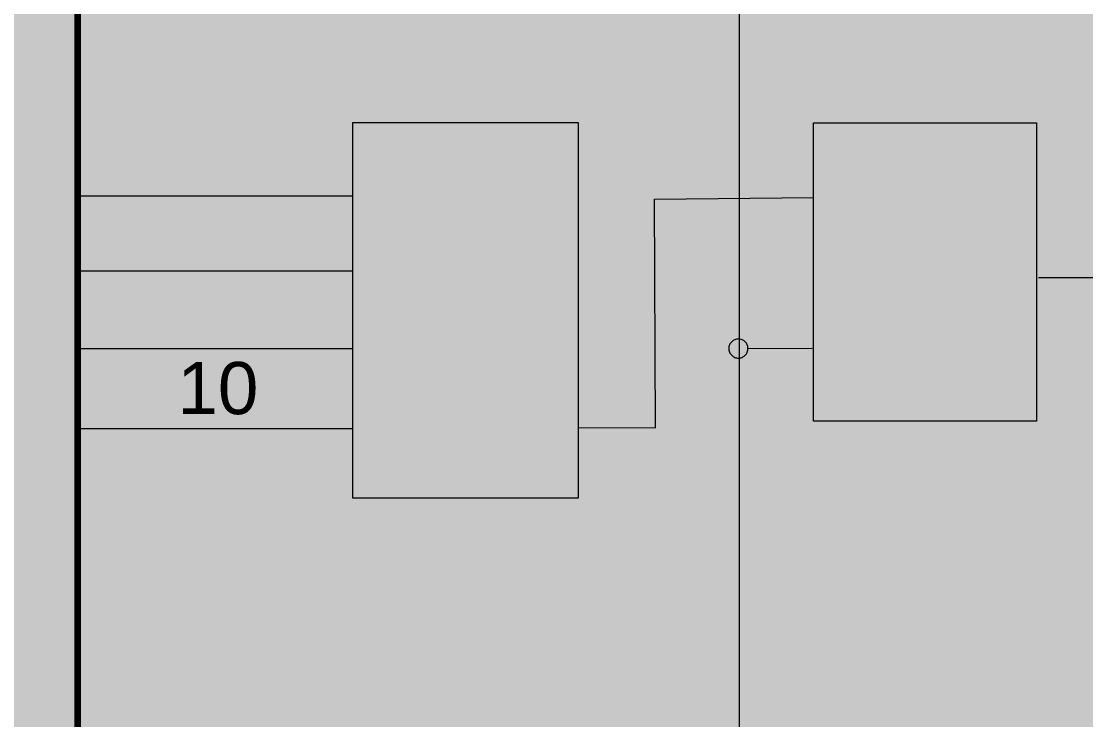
# Model space of a CAD drawing. Header units: millimetres. Extents: x 0 to 590, y 2 to 420.
# Drawn here: x 240.7 to 311.1, y 278.6 to 324.8 of the extents above; entities that cross this region are included whole.
import ezdxf
from ezdxf.xclip import XClip

# ---------------------------------------------------------------- set-up
doc = ezdxf.new("R2010")
doc.units = ezdxf.units.MM
doc.header["$MEASUREMENT"] = 0
doc.layers.get('0').update_dxf_attribs({"linetype": 'CONTINUOUS'})
doc.styles.add('Arial$001', font='arial.ttf', dxfattribs={"height": 3.452631})

# ---------------------------------------------------------------- blocks, each defined once
blk = doc.blocks.new('MF28FC3F0')
at = {"true_color": 0xffffff}
for points in [[(0, 420.2), (0, 2.206), (590.355, 2.206), (590.355, 420.2)], [(0, 420.2), (0, 2.437), (590.355, 2.437), (590.355, 420.2)]]:
    blk.add_hatch(color=0, dxfattribs=at).paths.add_polyline_path(points)

msp = doc.modelspace()

# ---------------------------------------------------------------- hatches: boundary and pattern name
at = {"true_color": 0xffffff}
for points in [[(262.592, 318.081), (262.592, 293.218), (277.51, 293.218), (277.51, 318.081)], [(293.103, 318.064), (293.103, 298.322), (307.856, 298.322), (307.856, 318.064)]]:
    msp.add_hatch(color=0, dxfattribs=at).paths.add_polyline_path(points)
at = {"true_color": 0x000007}
msp.add_hatch(color=0, dxfattribs=at).paths.add_polyline_path([(253.553, 314.244), (253.19, 314.244), (253.19, 316.517), (253.19, 316.517), (253.18, 316.506), (253.169, 316.496), (253.158, 316.486), (253.146, 316.475), (253.135, 316.465), (253.123, 316.455), (253.11, 316.445), (253.098, 316.434), (253.085, 316.424), (253.071, 316.414), (253.058, 316.403), (253.044, 316.393), (253.03, 316.383), (253.016, 316.373), (253.001, 316.362), (252.987, 316.352), (252.972, 316.342), (252.956, 316.331), (252.941, 316.321), (252.925, 316.311), (252.91, 316.301), (252.894, 316.29), (252.877, 316.28), (252.861, 316.27), (252.861, 316.27), (252.844, 316.259), (252.828, 316.249), (252.812, 316.24), (252.795, 316.23), (252.779, 316.22), (252.762, 316.211), (252.746, 316.202), (252.73, 316.193), (252.714, 316.185), (252.697, 316.177), (252.681, 316.168), (252.665, 316.161), (252.65, 316.153), (252.634, 316.146), (252.618, 316.139), (252.602, 316.132), (252.587, 316.125), (252.572, 316.119), (252.556, 316.113), (252.541, 316.108), (252.526, 316.102), (252.511, 316.097), (252.497, 316.093), (252.482, 316.089), (252.482, 316.434), (252.482, 316.434), (252.507, 316.445), (252.531, 316.456), (252.556, 316.467), (252.58, 316.478), (252.603, 316.49), (252.627, 316.502), (252.651, 316.514), (252.674, 316.527), (252.697, 316.54), (252.719, 316.553), (252.742, 316.567), (252.764, 316.58), (252.786, 316.594), (252.808, 316.609), (252.829, 316.623), (252.851, 316.638), (252.871, 316.653), (252.892, 316.668), (252.912, 316.684), (252.932, 316.699), (252.952, 316.715), (252.971, 316.731), (252.99, 316.747), (253.009, 316.764), (253.009, 316.764), (253.027, 316.78), (253.045, 316.797), (253.062, 316.813), (253.079, 316.829), (253.095, 316.846), (253.111, 316.862), (253.127, 316.879), (253.141, 316.895), (253.156, 316.912), (253.17, 316.928), (253.183, 316.945), (253.196, 316.961), (253.209, 316.978), (253.221, 316.994), (253.233, 317.011), (253.245, 317.027), (253.256, 317.044), (253.266, 317.06), (253.276, 317.076), (253.286, 317.093), (253.296, 317.109), (253.305, 317.126), (253.314, 317.142), (253.322, 317.159), (253.553, 317.159), (253.553, 314.244), (253.553, 317.159)])
h = msp.add_hatch(color=0, dxfattribs=at)
edge = h.paths.add_edge_path()
edge.add_spline(control_points=[(270.413, 312.054), (270.298, 311.939), (270.166, 311.84), (270.034, 311.775), (270.034, 311.775), (269.903, 311.709), (269.755, 311.676), (269.59, 311.676), (269.59, 311.676), (269.294, 311.676), (269.063, 311.775), (268.882, 311.972), (268.882, 311.972), (268.734, 312.137), (268.668, 312.318), (268.668, 312.516), (268.668, 312.516), (268.668, 312.697), (268.734, 312.861), (268.849, 313.009), (268.849, 313.009), (268.964, 313.141), (269.129, 313.273), (269.359, 313.388), (269.359, 313.388), (269.228, 313.536), (269.145, 313.652), (269.096, 313.75), (269.096, 313.75), (269.063, 313.849), (269.03, 313.932), (269.03, 314.014), (269.03, 314.014), (269.03, 314.195), (269.096, 314.343), (269.244, 314.475), (269.244, 314.475), (269.376, 314.607), (269.541, 314.656), (269.755, 314.656), (269.755, 314.656), (269.952, 314.656), (270.117, 314.607), (270.232, 314.475), (270.232, 314.475), (270.364, 314.36), (270.43, 314.211), (270.43, 314.047), (270.43, 314.047), (270.43, 313.767), (270.249, 313.536), (269.886, 313.339)], knot_values=[0, 0, 0, 0, 0.019231, 0.019231, 0.019231, 0.019231, 0.038462, 0.038462, 0.038462, 0.038462, 0.057692, 0.057692, 0.057692, 0.057692, 0.076923, 0.076923, 0.076923, 0.076923, 0.096154, 0.096154, 0.096154, 0.096154, 0.115385, 0.115385, 0.115385, 0.115385, 0.134615, 0.134615, 0.134615, 0.134615, 0.153846, 0.153846, 0.153846, 0.153846, 0.173077, 0.173077, 0.173077, 0.173077, 0.192308, 0.192308, 0.192308, 0.192308, 0.211538, 0.211538, 0.211538, 0.211538, 0.230769, 0.230769, 0.230769, 0.230769, 1, 1, 1, 1], degree=3, periodic=0)
edge.add_line((269.886, 313.339), (270.397, 312.68))
edge.add_spline(control_points=[(270.397, 312.68), (270.463, 312.795), (270.496, 312.927), (270.528, 313.075)], knot_values=[0, 0, 0, 0, 1, 1, 1, 1], degree=3, periodic=0)
edge.add_line((270.528, 313.075), (270.907, 313.009))
edge.add_spline(control_points=[(270.907, 313.009), (270.841, 312.746), (270.759, 312.548), (270.644, 312.384), (270.644, 312.384), (270.775, 312.203), (270.94, 312.054), (271.105, 311.939)], knot_values=[0, 0, 0, 0, 0.125, 0.125, 0.125, 0.125, 1, 1, 1, 1], degree=3, periodic=0)
edge.add_line((271.105, 311.939), (270.858, 311.659))
edge.add_spline(control_points=[(270.858, 311.659), (270.726, 311.742), (270.578, 311.89), (270.413, 312.054)], knot_values=[0, 0, 0, 0, 1, 1, 1, 1], degree=3, periodic=0)
h.paths.add_polyline_path([(269.689, 313.569), (269.689, 313.569), (269.709, 313.581), (269.729, 313.593), (269.747, 313.605), (269.766, 313.616), (269.783, 313.627), (269.8, 313.638), (269.816, 313.649), (269.832, 313.659), (269.847, 313.669), (269.861, 313.679), (269.875, 313.689), (269.888, 313.699), (269.901, 313.709), (269.913, 313.718), (269.924, 313.728), (269.935, 313.738), (269.945, 313.747), (269.955, 313.757), (269.964, 313.767), (269.973, 313.776), (269.981, 313.786), (269.988, 313.796), (269.995, 313.806), (270.002, 313.816), (270.002, 313.816), (270.006, 313.825), (270.01, 313.833), (270.014, 313.841), (270.018, 313.849), (270.022, 313.858), (270.026, 313.866), (270.03, 313.874), (270.033, 313.883), (270.037, 313.891), (270.04, 313.9), (270.044, 313.908), (270.047, 313.917), (270.05, 313.926), (270.053, 313.935), (270.055, 313.944), (270.058, 313.953), (270.06, 313.962), (270.062, 313.971), (270.063, 313.981), (270.065, 313.99), (270.066, 314), (270.067, 314.01), (270.067, 314.02), (270.067, 314.03), (270.067, 314.043), (270.067, 314.055), (270.066, 314.067), (270.065, 314.078), (270.063, 314.09), (270.061, 314.101), (270.059, 314.113), (270.056, 314.124), (270.054, 314.135), (270.05, 314.145), (270.047, 314.156), (270.043, 314.166), (270.038, 314.176), (270.034, 314.186), (270.029, 314.196), (270.024, 314.206), (270.018, 314.215), (270.012, 314.225), (270.005, 314.234), (269.999, 314.243), (269.992, 314.252), (269.984, 314.261), (269.977, 314.269), (269.969, 314.277), (269.969, 314.277), (269.96, 314.285), (269.952, 314.293), (269.943, 314.3), (269.934, 314.308), (269.925, 314.314), (269.916, 314.321), (269.907, 314.327), (269.898, 314.332), (269.888, 314.338), (269.879, 314.343), (269.869, 314.347), (269.86, 314.351), (269.85, 314.355), (269.84, 314.359), (269.83, 314.362), (269.82, 314.365), (269.81, 314.368), (269.8, 314.37), (269.789, 314.372), (269.779, 314.373), (269.769, 314.375), (269.759, 314.375), (269.748, 314.376), (269.738, 314.376), (269.738, 314.376), (269.726, 314.376), (269.714, 314.375), (269.702, 314.375), (269.69, 314.373), (269.679, 314.372), (269.667, 314.37), (269.656, 314.368), (269.645, 314.365), (269.634, 314.362), (269.623, 314.359), (269.613, 314.355), (269.602, 314.351), (269.592, 314.347), (269.582, 314.343), (269.572, 314.338), (269.562, 314.332), (269.553, 314.327), (269.544, 314.321), (269.534, 314.314), (269.525, 314.308), (269.517, 314.3), (269.508, 314.293), (269.499, 314.285), (269.491, 314.277), (269.483, 314.269), (269.475, 314.261), (269.468, 314.253), (269.461, 314.244), (269.454, 314.236), (269.448, 314.227), (269.442, 314.219), (269.436, 314.21), (269.431, 314.201), (269.426, 314.193), (269.421, 314.184), (269.417, 314.174), (269.413, 314.165), (269.409, 314.156), (269.406, 314.146), (269.403, 314.136), (269.401, 314.126), (269.399, 314.115), (269.397, 314.105), (269.395, 314.094), (269.394, 314.082), (269.393, 314.071), (269.392, 314.059), (269.392, 314.047), (269.392, 314.043), (269.393, 314.038), (269.393, 314.034), (269.394, 314.029), (269.394, 314.024), (269.395, 314.019), (269.397, 314.014), (269.398, 314.009), (269.399, 314.004), (269.401, 313.998), (269.403, 313.993), (269.405, 313.987), (269.407, 313.981), (269.409, 313.976), (269.412, 313.97), (269.414, 313.964), (269.417, 313.958), (269.42, 313.952), (269.423, 313.946), (269.427, 313.94), (269.43, 313.934), (269.434, 313.927), (269.438, 313.921), (269.442, 313.915), (269.444, 313.909), (269.446, 313.903), (269.449, 313.897), (269.451, 313.89), (269.454, 313.884), (269.457, 313.878), (269.46, 313.871), (269.464, 313.865), (269.467, 313.859), (269.471, 313.852), (269.475, 313.846), (269.479, 313.839), (269.483, 313.832), (269.487, 313.825), (269.492, 313.818), (269.497, 313.811), (269.501, 313.804), (269.507, 313.797), (269.512, 313.79), (269.517, 313.782), (269.523, 313.774), (269.529, 313.767), (269.534, 313.759), (269.541, 313.75)])
h.paths.add_polyline_path([(269.689, 313.569), (269.541, 313.75)])
edge = h.paths.add_edge_path()
edge.add_line((270.199, 312.334), (269.541, 313.158))
edge.add_spline(control_points=[(269.541, 313.158), (269.359, 313.042), (269.228, 312.927), (269.162, 312.828), (269.162, 312.828), (269.079, 312.73), (269.047, 312.631), (269.047, 312.532), (269.047, 312.532), (269.047, 312.417), (269.096, 312.301), (269.195, 312.17), (269.195, 312.17), (269.294, 312.054), (269.425, 311.989), (269.59, 311.989), (269.59, 311.989), (269.705, 311.989), (269.804, 312.022), (269.919, 312.087), (269.919, 312.087), (270.034, 312.153), (270.133, 312.236), (270.199, 312.334)], knot_values=[0, 0, 0, 0, 0.041667, 0.041667, 0.041667, 0.041667, 0.083333, 0.083333, 0.083333, 0.083333, 0.125, 0.125, 0.125, 0.125, 0.166667, 0.166667, 0.166667, 0.166667, 0.208333, 0.208333, 0.208333, 0.208333, 1, 1, 1, 1], degree=3, periodic=0)
h = msp.add_hatch(color=0, dxfattribs=at)
h.paths.add_polyline_path([(300.117, 313.421), (298.207, 313.421), (298.207, 313.75), (300.117, 313.75)])
h.paths.add_polyline_path([(300.117, 312.548), (298.207, 312.548), (298.207, 312.878), (300.117, 312.878), (300.117, 312.548), (300.117, 312.878)])
h.paths.add_polyline_path([(304.332, 311.725), (303.97, 311.725), (303.97, 313.981), (303.97, 313.981), (303.959, 313.971), (303.949, 313.96), (303.938, 313.95), (303.926, 313.94), (303.914, 313.929), (303.902, 313.919), (303.89, 313.909), (303.877, 313.899), (303.864, 313.888), (303.851, 313.878), (303.838, 313.868), (303.824, 313.857), (303.81, 313.847), (303.795, 313.837), (303.781, 313.827), (303.766, 313.816), (303.751, 313.806), (303.736, 313.796), (303.721, 313.785), (303.705, 313.775), (303.689, 313.765), (303.673, 313.755), (303.657, 313.744), (303.641, 313.734), (303.641, 313.734), (303.622, 313.724), (303.604, 313.714), (303.587, 313.705), (303.569, 313.695), (303.552, 313.687), (303.535, 313.678), (303.519, 313.67), (303.502, 313.661), (303.486, 313.654), (303.47, 313.646), (303.454, 313.638), (303.439, 313.631), (303.424, 313.624), (303.408, 313.617), (303.393, 313.61), (303.378, 313.603), (303.364, 313.597), (303.349, 313.59), (303.334, 313.584), (303.32, 313.578), (303.305, 313.571), (303.291, 313.565), (303.276, 313.559), (303.262, 313.553), (303.262, 313.899), (303.262, 313.899), (303.287, 313.911), (303.311, 313.924), (303.335, 313.936), (303.359, 313.949), (303.383, 313.963), (303.407, 313.976), (303.43, 313.989), (303.453, 314.003), (303.476, 314.017), (303.499, 314.031), (303.522, 314.045), (303.544, 314.059), (303.566, 314.074), (303.588, 314.088), (303.609, 314.103), (303.63, 314.118), (303.651, 314.133), (303.672, 314.149), (303.692, 314.164), (303.712, 314.18), (303.732, 314.196), (303.751, 314.212), (303.77, 314.228), (303.789, 314.244), (303.789, 314.244), (303.807, 314.261), (303.825, 314.277), (303.842, 314.294), (303.859, 314.31), (303.875, 314.327), (303.891, 314.343), (303.906, 314.359), (303.921, 314.376), (303.936, 314.392), (303.949, 314.408), (303.963, 314.424), (303.976, 314.44), (303.989, 314.456), (304.001, 314.472), (304.013, 314.487), (304.024, 314.503), (304.035, 314.518), (304.046, 314.534), (304.056, 314.549), (304.066, 314.564), (304.075, 314.579), (304.084, 314.594), (304.093, 314.609), (304.102, 314.623), (304.332, 314.623), (304.332, 311.725), (304.332, 314.623)])
h = msp.add_hatch(color=0, dxfattribs=at)
h.paths.add_polyline_path([(253.355, 309.189), (253.355, 309.881), (252.104, 309.881), (252.104, 310.21), (253.421, 312.087), (253.701, 312.087), (253.701, 310.21), (254.096, 310.21), (254.096, 309.881), (253.701, 309.881), (253.701, 309.189)])
h.paths.add_polyline_path([(253.355, 310.21), (253.355, 311.511), (252.449, 310.21)])
h = msp.add_hatch(color=0, dxfattribs=at)
edge = h.paths.add_edge_path()
edge.add_spline(control_points=[(252.762, 305.715), (252.614, 305.765), (252.499, 305.847), (252.433, 305.946), (252.433, 305.946), (252.367, 306.045), (252.334, 306.16), (252.334, 306.308), (252.334, 306.308), (252.334, 306.506), (252.4, 306.687), (252.548, 306.835), (252.548, 306.835), (252.713, 306.967), (252.91, 307.049), (253.157, 307.049), (253.157, 307.049), (253.404, 307.049), (253.618, 306.967), (253.767, 306.818), (253.767, 306.818), (253.915, 306.687), (253.997, 306.506), (253.997, 306.292), (253.997, 306.292), (253.997, 306.16), (253.964, 306.045), (253.898, 305.946), (253.898, 305.946), (253.816, 305.847), (253.717, 305.765), (253.569, 305.715), (253.569, 305.715), (253.75, 305.649), (253.882, 305.551), (253.981, 305.435), (253.981, 305.435), (254.063, 305.304), (254.112, 305.139), (254.112, 304.974), (254.112, 304.974), (254.112, 304.727), (254.03, 304.513), (253.849, 304.349), (253.849, 304.349), (253.684, 304.168), (253.454, 304.085), (253.157, 304.085), (253.157, 304.085), (252.877, 304.085), (252.647, 304.184), (252.466, 304.349), (252.466, 304.349), (252.301, 304.513), (252.202, 304.727), (252.202, 304.974), (252.202, 304.974), (252.202, 305.172), (252.252, 305.32), (252.351, 305.452), (252.351, 305.452), (252.449, 305.584), (252.581, 305.666), (252.762, 305.715)], knot_values=[0, 0, 0, 0, 0.015625, 0.015625, 0.015625, 0.015625, 0.03125, 0.03125, 0.03125, 0.03125, 0.046875, 0.046875, 0.046875, 0.046875, 0.0625, 0.0625, 0.0625, 0.0625, 0.078125, 0.078125, 0.078125, 0.078125, 0.09375, 0.09375, 0.09375, 0.09375, 0.109375, 0.109375, 0.109375, 0.109375, 0.125, 0.125, 0.125, 0.125, 0.140625, 0.140625, 0.140625, 0.140625, 0.15625, 0.15625, 0.15625, 0.15625, 0.171875, 0.171875, 0.171875, 0.171875, 0.1875, 0.1875, 0.1875, 0.1875, 0.203125, 0.203125, 0.203125, 0.203125, 0.21875, 0.21875, 0.21875, 0.21875, 0.234375, 0.234375, 0.234375, 0.234375, 1, 1, 1, 1], degree=3, periodic=0)
edge = h.paths.add_edge_path()
edge.add_spline(control_points=[(252.696, 306.308), (252.696, 306.176), (252.729, 306.061), (252.828, 305.979), (252.828, 305.979), (252.91, 305.896), (253.026, 305.847), (253.157, 305.847), (253.157, 305.847), (253.306, 305.847), (253.421, 305.896), (253.503, 305.979), (253.503, 305.979), (253.585, 306.061), (253.635, 306.16), (253.635, 306.292), (253.635, 306.292), (253.635, 306.423), (253.585, 306.539), (253.503, 306.621), (253.503, 306.621), (253.404, 306.703), (253.289, 306.753), (253.157, 306.753), (253.157, 306.753), (253.026, 306.753), (252.91, 306.703), (252.828, 306.621), (252.828, 306.621), (252.729, 306.539), (252.696, 306.44), (252.696, 306.308)], knot_values=[0, 0, 0, 0, 0.03125, 0.03125, 0.03125, 0.03125, 0.0625, 0.0625, 0.0625, 0.0625, 0.09375, 0.09375, 0.09375, 0.09375, 0.125, 0.125, 0.125, 0.125, 0.15625, 0.15625, 0.15625, 0.15625, 0.1875, 0.1875, 0.1875, 0.1875, 0.21875, 0.21875, 0.21875, 0.21875, 1, 1, 1, 1], degree=3, periodic=0)
edge = h.paths.add_edge_path()
edge.add_spline(control_points=[(252.581, 304.974), (252.581, 304.876), (252.597, 304.777), (252.647, 304.678), (252.647, 304.678), (252.696, 304.579), (252.762, 304.513), (252.861, 304.464), (252.861, 304.464), (252.96, 304.414), (253.059, 304.382), (253.174, 304.382), (253.174, 304.382), (253.338, 304.382), (253.47, 304.431), (253.585, 304.546), (253.585, 304.546), (253.701, 304.661), (253.75, 304.793), (253.75, 304.958), (253.75, 304.958), (253.75, 305.139), (253.701, 305.271), (253.585, 305.386), (253.585, 305.386), (253.47, 305.501), (253.322, 305.551), (253.157, 305.551), (253.157, 305.551), (252.993, 305.551), (252.844, 305.501), (252.746, 305.386), (252.746, 305.386), (252.63, 305.287), (252.581, 305.139), (252.581, 304.974)], knot_values=[0, 0, 0, 0, 0.027778, 0.027778, 0.027778, 0.027778, 0.055556, 0.055556, 0.055556, 0.055556, 0.083333, 0.083333, 0.083333, 0.083333, 0.111111, 0.111111, 0.111111, 0.111111, 0.138889, 0.138889, 0.138889, 0.138889, 0.166667, 0.166667, 0.166667, 0.166667, 0.194444, 0.194444, 0.194444, 0.194444, 0.222222, 0.222222, 0.222222, 0.222222, 1, 1, 1, 1], degree=3, periodic=0)
h = msp.add_hatch(color=0, dxfattribs=at)
edge = h.paths.add_edge_path()
edge.add_line((298.964, 303.13), (299.343, 303.031))
edge.add_spline(control_points=[(299.343, 303.031), (299.261, 302.719), (299.113, 302.488), (298.915, 302.323), (298.915, 302.323), (298.701, 302.159), (298.438, 302.076), (298.141, 302.076), (298.141, 302.076), (297.828, 302.076), (297.581, 302.126), (297.384, 302.257), (297.384, 302.257), (297.186, 302.389), (297.038, 302.57), (296.939, 302.817), (296.939, 302.817), (296.84, 303.048), (296.791, 303.311), (296.791, 303.591), (296.791, 303.591), (296.791, 303.888), (296.84, 304.151), (296.956, 304.382), (296.956, 304.382), (297.071, 304.596), (297.236, 304.777), (297.45, 304.892), (297.45, 304.892), (297.664, 305.007), (297.894, 305.057), (298.158, 305.057), (298.158, 305.057), (298.438, 305.057), (298.684, 304.991), (298.882, 304.843), (298.882, 304.843), (299.08, 304.694), (299.211, 304.48), (299.294, 304.217)], knot_values=[0, 0, 0, 0, 0.025, 0.025, 0.025, 0.025, 0.05, 0.05, 0.05, 0.05, 0.075, 0.075, 0.075, 0.075, 0.1, 0.1, 0.1, 0.1, 0.125, 0.125, 0.125, 0.125, 0.15, 0.15, 0.15, 0.15, 0.175, 0.175, 0.175, 0.175, 0.2, 0.2, 0.2, 0.2, 0.225, 0.225, 0.225, 0.225, 1, 1, 1, 1], degree=3, periodic=0)
edge.add_line((299.294, 304.217), (298.915, 304.135))
edge.add_spline(control_points=[(298.915, 304.135), (298.849, 304.349), (298.75, 304.497), (298.619, 304.596), (298.619, 304.596), (298.503, 304.694), (298.339, 304.727), (298.141, 304.727), (298.141, 304.727), (297.927, 304.727), (297.729, 304.678), (297.581, 304.579), (297.581, 304.579), (297.433, 304.464), (297.334, 304.332), (297.268, 304.151), (297.268, 304.151), (297.203, 303.97), (297.186, 303.789), (297.186, 303.591), (297.186, 303.591), (297.186, 303.344), (297.219, 303.13), (297.285, 302.949), (297.285, 302.949), (297.351, 302.768), (297.466, 302.62), (297.614, 302.537), (297.614, 302.537), (297.779, 302.439), (297.944, 302.406), (298.108, 302.406), (298.108, 302.406), (298.322, 302.406), (298.503, 302.455), (298.652, 302.587), (298.652, 302.587), (298.8, 302.702), (298.899, 302.883), (298.964, 303.13)], knot_values=[0, 0, 0, 0, 0.025, 0.025, 0.025, 0.025, 0.05, 0.05, 0.05, 0.05, 0.075, 0.075, 0.075, 0.075, 0.1, 0.1, 0.1, 0.1, 0.125, 0.125, 0.125, 0.125, 0.15, 0.15, 0.15, 0.15, 0.175, 0.175, 0.175, 0.175, 0.2, 0.2, 0.2, 0.2, 0.225, 0.225, 0.225, 0.225, 1, 1, 1, 1], degree=3, periodic=0)
h.paths.add_polyline_path([(304.069, 302.126), (303.706, 302.126), (303.706, 304.382), (303.706, 304.382), (303.696, 304.371), (303.685, 304.361), (303.674, 304.351), (303.663, 304.34), (303.651, 304.33), (303.639, 304.32), (303.626, 304.31), (303.614, 304.299), (303.601, 304.289), (303.588, 304.279), (303.574, 304.268), (303.56, 304.258), (303.546, 304.248), (303.532, 304.237), (303.518, 304.227), (303.503, 304.217), (303.488, 304.207), (303.473, 304.196), (303.457, 304.186), (303.442, 304.176), (303.426, 304.165), (303.41, 304.155), (303.394, 304.145), (303.377, 304.135), (303.377, 304.135), (303.359, 304.124), (303.341, 304.115), (303.323, 304.105), (303.306, 304.096), (303.289, 304.087), (303.272, 304.078), (303.255, 304.07), (303.239, 304.062), (303.223, 304.054), (303.207, 304.046), (303.191, 304.039), (303.175, 304.032), (303.16, 304.025), (303.145, 304.018), (303.13, 304.011), (303.115, 304.004), (303.1, 303.997), (303.085, 303.991), (303.071, 303.985), (303.056, 303.978), (303.042, 303.972), (303.027, 303.966), (303.013, 303.96), (302.998, 303.953), (302.998, 304.299), (302.998, 304.299), (303.023, 304.312), (303.047, 304.324), (303.072, 304.337), (303.096, 304.35), (303.12, 304.363), (303.143, 304.376), (303.167, 304.39), (303.19, 304.404), (303.213, 304.417), (303.236, 304.431), (303.258, 304.445), (303.28, 304.46), (303.302, 304.474), (303.324, 304.489), (303.346, 304.504), (303.367, 304.519), (303.388, 304.534), (303.408, 304.549), (303.429, 304.565), (303.449, 304.581), (303.468, 304.596), (303.488, 304.612), (303.507, 304.629), (303.525, 304.645), (303.525, 304.645), (303.544, 304.661), (303.561, 304.678), (303.579, 304.694), (303.595, 304.71), (303.612, 304.725), (303.627, 304.741), (303.643, 304.757), (303.658, 304.772), (303.672, 304.788), (303.686, 304.803), (303.7, 304.819), (303.713, 304.834), (303.725, 304.85), (303.738, 304.865), (303.749, 304.881), (303.761, 304.896), (303.772, 304.912), (303.782, 304.927), (303.793, 304.943), (303.802, 304.959), (303.812, 304.975), (303.821, 304.991), (303.83, 305.007), (303.838, 305.024), (304.069, 305.024), (304.069, 302.126), (304.069, 305.024)])
edge = h.paths.add_edge_path()
edge.add_spline(control_points=[(307.872, 303.69), (307.741, 303.739), (307.625, 303.822), (307.559, 303.921), (307.559, 303.921), (307.477, 304.019), (307.444, 304.135), (307.444, 304.283), (307.444, 304.283), (307.444, 304.497), (307.526, 304.661), (307.675, 304.81), (307.675, 304.81), (307.823, 304.958), (308.02, 305.024), (308.284, 305.024), (308.284, 305.024), (308.531, 305.024), (308.728, 304.958), (308.893, 304.81), (308.893, 304.81), (309.041, 304.661), (309.124, 304.48), (309.124, 304.266), (309.124, 304.266), (309.124, 304.135), (309.091, 304.019), (309.008, 303.921), (309.008, 303.921), (308.942, 303.822), (308.827, 303.739), (308.696, 303.69), (308.696, 303.69), (308.877, 303.624), (309.008, 303.542), (309.091, 303.41), (309.091, 303.41), (309.189, 303.278), (309.239, 303.13), (309.239, 302.949), (309.239, 302.949), (309.239, 302.702), (309.157, 302.488), (308.975, 302.323), (308.975, 302.323), (308.794, 302.159), (308.564, 302.076), (308.284, 302.076), (308.284, 302.076), (308.004, 302.076), (307.773, 302.159), (307.592, 302.323), (307.592, 302.323), (307.411, 302.488), (307.329, 302.702), (307.329, 302.949), (307.329, 302.949), (307.329, 303.147), (307.378, 303.295), (307.477, 303.427), (307.477, 303.427), (307.576, 303.558), (307.708, 303.641), (307.872, 303.69)], knot_values=[0, 0, 0, 0, 0.015625, 0.015625, 0.015625, 0.015625, 0.03125, 0.03125, 0.03125, 0.03125, 0.046875, 0.046875, 0.046875, 0.046875, 0.0625, 0.0625, 0.0625, 0.0625, 0.078125, 0.078125, 0.078125, 0.078125, 0.09375, 0.09375, 0.09375, 0.09375, 0.109375, 0.109375, 0.109375, 0.109375, 0.125, 0.125, 0.125, 0.125, 0.140625, 0.140625, 0.140625, 0.140625, 0.15625, 0.15625, 0.15625, 0.15625, 0.171875, 0.171875, 0.171875, 0.171875, 0.1875, 0.1875, 0.1875, 0.1875, 0.203125, 0.203125, 0.203125, 0.203125, 0.21875, 0.21875, 0.21875, 0.21875, 0.234375, 0.234375, 0.234375, 0.234375, 1, 1, 1, 1], degree=3, periodic=0)
edge = h.paths.add_edge_path()
edge.add_spline(control_points=[(307.806, 304.283), (307.806, 304.151), (307.856, 304.036), (307.938, 303.953), (307.938, 303.953), (308.037, 303.871), (308.152, 303.822), (308.284, 303.822), (308.284, 303.822), (308.416, 303.822), (308.531, 303.871), (308.63, 303.953), (308.63, 303.953), (308.712, 304.036), (308.745, 304.151), (308.745, 304.266), (308.745, 304.266), (308.745, 304.398), (308.712, 304.513), (308.613, 304.596), (308.613, 304.596), (308.531, 304.694), (308.416, 304.727), (308.284, 304.727), (308.284, 304.727), (308.152, 304.727), (308.037, 304.694), (307.938, 304.596), (307.938, 304.596), (307.856, 304.513), (307.806, 304.414), (307.806, 304.283)], knot_values=[0, 0, 0, 0, 0.03125, 0.03125, 0.03125, 0.03125, 0.0625, 0.0625, 0.0625, 0.0625, 0.09375, 0.09375, 0.09375, 0.09375, 0.125, 0.125, 0.125, 0.125, 0.15625, 0.15625, 0.15625, 0.15625, 0.1875, 0.1875, 0.1875, 0.1875, 0.21875, 0.21875, 0.21875, 0.21875, 1, 1, 1, 1], degree=3, periodic=0)
edge = h.paths.add_edge_path()
edge.add_spline(control_points=[(307.691, 302.949), (307.691, 302.85), (307.724, 302.751), (307.773, 302.653), (307.773, 302.653), (307.823, 302.57), (307.889, 302.488), (307.988, 302.439), (307.988, 302.439), (308.07, 302.389), (308.185, 302.356), (308.284, 302.356), (308.284, 302.356), (308.465, 302.356), (308.597, 302.422), (308.712, 302.521), (308.712, 302.521), (308.811, 302.636), (308.877, 302.768), (308.877, 302.949), (308.877, 302.949), (308.877, 303.114), (308.811, 303.262), (308.696, 303.361), (308.696, 303.361), (308.597, 303.476), (308.449, 303.542), (308.267, 303.542), (308.267, 303.542), (308.103, 303.542), (307.971, 303.476), (307.856, 303.377), (307.856, 303.377), (307.757, 303.262), (307.691, 303.114), (307.691, 302.949)], knot_values=[0, 0, 0, 0, 0.027778, 0.027778, 0.027778, 0.027778, 0.055556, 0.055556, 0.055556, 0.055556, 0.083333, 0.083333, 0.083333, 0.083333, 0.111111, 0.111111, 0.111111, 0.111111, 0.138889, 0.138889, 0.138889, 0.138889, 0.166667, 0.166667, 0.166667, 0.166667, 0.194444, 0.194444, 0.194444, 0.194444, 0.222222, 0.222222, 0.222222, 0.222222, 1, 1, 1, 1], degree=3, periodic=0)
h = msp.add_hatch(color=0, dxfattribs=at)
edge = h.paths.add_edge_path()
edge.add_spline(control_points=[(288.756, 303.13), (288.756, 303.048), (288.739, 302.966), (288.706, 302.883), (288.706, 302.883), (288.673, 302.801), (288.641, 302.735), (288.575, 302.686), (288.575, 302.686), (288.509, 302.62), (288.443, 302.57), (288.377, 302.537), (288.377, 302.537), (288.295, 302.504), (288.212, 302.488), (288.13, 302.488), (288.13, 302.488), (288.048, 302.488), (287.965, 302.504), (287.883, 302.537), (287.883, 302.537), (287.801, 302.57), (287.735, 302.62), (287.686, 302.686), (287.686, 302.686), (287.62, 302.735), (287.57, 302.801), (287.537, 302.883), (287.537, 302.883), (287.504, 302.966), (287.488, 303.048), (287.488, 303.13), (287.488, 303.13), (287.488, 303.212), (287.504, 303.295), (287.537, 303.377), (287.537, 303.377), (287.57, 303.443), (287.62, 303.509), (287.686, 303.575), (287.686, 303.575), (287.735, 303.641), (287.801, 303.674), (287.883, 303.706), (287.883, 303.706), (287.965, 303.739), (288.048, 303.756), (288.13, 303.756), (288.13, 303.756), (288.212, 303.756), (288.295, 303.739), (288.377, 303.706), (288.377, 303.706), (288.443, 303.674), (288.509, 303.641), (288.575, 303.575), (288.575, 303.575), (288.641, 303.509), (288.673, 303.443), (288.706, 303.377), (288.706, 303.377), (288.739, 303.295), (288.756, 303.212), (288.756, 303.13)], knot_values=[0, 0, 0, 0, 0.015625, 0.015625, 0.015625, 0.015625, 0.03125, 0.03125, 0.03125, 0.03125, 0.046875, 0.046875, 0.046875, 0.046875, 0.0625, 0.0625, 0.0625, 0.0625, 0.078125, 0.078125, 0.078125, 0.078125, 0.09375, 0.09375, 0.09375, 0.09375, 0.109375, 0.109375, 0.109375, 0.109375, 0.125, 0.125, 0.125, 0.125, 0.140625, 0.140625, 0.140625, 0.140625, 0.15625, 0.15625, 0.15625, 0.15625, 0.171875, 0.171875, 0.171875, 0.171875, 0.1875, 0.1875, 0.1875, 0.1875, 0.203125, 0.203125, 0.203125, 0.203125, 0.21875, 0.21875, 0.21875, 0.21875, 0.234375, 0.234375, 0.234375, 0.234375, 1, 1, 1, 1], degree=3, periodic=0)
at = {"true_color": 0xf8f9fa}
msp.add_hatch(color=0, dxfattribs=at).paths.add_polyline_path([(266.182, 299.854), (266.182, 295.556), (273.509, 295.556), (273.509, 299.854)])
at = {"true_color": 0x000007}
h = msp.add_hatch(color=0, dxfattribs=at)
edge = h.paths.add_edge_path()
edge.add_line((268.52, 297.318), (268.898, 297.219))
edge.add_spline(control_points=[(268.898, 297.219), (268.816, 296.906), (268.668, 296.676), (268.47, 296.511), (268.47, 296.511), (268.256, 296.346), (267.993, 296.264), (267.696, 296.264), (267.696, 296.264), (267.384, 296.264), (267.137, 296.33), (266.939, 296.445), (266.939, 296.445), (266.741, 296.577), (266.593, 296.758), (266.494, 297.005), (266.494, 297.005), (266.396, 297.236), (266.33, 297.499), (266.33, 297.779), (266.33, 297.779), (266.33, 298.075), (266.396, 298.339), (266.511, 298.569), (266.511, 298.569), (266.626, 298.783), (266.791, 298.964), (267.005, 299.08), (267.005, 299.08), (267.219, 299.195), (267.449, 299.244), (267.696, 299.244), (267.696, 299.244), (267.993, 299.244), (268.24, 299.178), (268.437, 299.03), (268.437, 299.03), (268.635, 298.882), (268.767, 298.668), (268.849, 298.405)], knot_values=[0, 0, 0, 0, 0.025, 0.025, 0.025, 0.025, 0.05, 0.05, 0.05, 0.05, 0.075, 0.075, 0.075, 0.075, 0.1, 0.1, 0.1, 0.1, 0.125, 0.125, 0.125, 0.125, 0.15, 0.15, 0.15, 0.15, 0.175, 0.175, 0.175, 0.175, 0.2, 0.2, 0.2, 0.2, 0.225, 0.225, 0.225, 0.225, 1, 1, 1, 1], degree=3, periodic=0)
edge.add_line((268.849, 298.405), (268.47, 298.322))
edge.add_spline(control_points=[(268.47, 298.322), (268.404, 298.536), (268.306, 298.684), (268.174, 298.783), (268.174, 298.783), (268.042, 298.882), (267.894, 298.931), (267.696, 298.931), (267.696, 298.931), (267.466, 298.931), (267.285, 298.866), (267.137, 298.767), (267.137, 298.767), (266.988, 298.652), (266.89, 298.52), (266.824, 298.339), (266.824, 298.339), (266.758, 298.158), (266.725, 297.976), (266.725, 297.779), (266.725, 297.779), (266.725, 297.532), (266.774, 297.318), (266.84, 297.137), (266.84, 297.137), (266.906, 296.956), (267.021, 296.807), (267.169, 296.725), (267.169, 296.725), (267.334, 296.626), (267.482, 296.593), (267.663, 296.593), (267.663, 296.593), (267.877, 296.593), (268.059, 296.643), (268.207, 296.774), (268.207, 296.774), (268.355, 296.89), (268.454, 297.087), (268.52, 297.318)], knot_values=[0, 0, 0, 0, 0.025, 0.025, 0.025, 0.025, 0.05, 0.05, 0.05, 0.05, 0.075, 0.075, 0.075, 0.075, 0.1, 0.1, 0.1, 0.1, 0.125, 0.125, 0.125, 0.125, 0.15, 0.15, 0.15, 0.15, 0.175, 0.175, 0.175, 0.175, 0.2, 0.2, 0.2, 0.2, 0.225, 0.225, 0.225, 0.225, 1, 1, 1, 1], degree=3, periodic=0)
h.paths.add_polyline_path([(273.624, 296.313), (273.262, 296.313), (273.262, 298.569), (273.262, 298.569), (273.251, 298.559), (273.24, 298.549), (273.229, 298.538), (273.218, 298.528), (273.206, 298.518), (273.194, 298.507), (273.182, 298.497), (273.169, 298.487), (273.156, 298.477), (273.143, 298.466), (273.129, 298.456), (273.116, 298.446), (273.102, 298.435), (273.087, 298.425), (273.073, 298.415), (273.058, 298.405), (273.043, 298.394), (273.028, 298.384), (273.012, 298.374), (272.997, 298.363), (272.981, 298.353), (272.965, 298.343), (272.949, 298.333), (272.932, 298.322), (272.932, 298.322), (272.914, 298.312), (272.896, 298.302), (272.878, 298.293), (272.861, 298.284), (272.844, 298.275), (272.827, 298.266), (272.81, 298.258), (272.794, 298.25), (272.778, 298.242), (272.762, 298.234), (272.746, 298.227), (272.731, 298.219), (272.715, 298.212), (272.7, 298.205), (272.685, 298.198), (272.67, 298.192), (272.655, 298.185), (272.641, 298.179), (272.626, 298.172), (272.611, 298.166), (272.597, 298.16), (272.583, 298.153), (272.568, 298.147), (272.554, 298.141), (272.554, 298.487), (272.554, 298.487), (272.578, 298.499), (272.603, 298.512), (272.627, 298.525), (272.651, 298.538), (272.675, 298.551), (272.699, 298.564), (272.722, 298.578), (272.745, 298.591), (272.768, 298.605), (272.791, 298.619), (272.813, 298.633), (272.836, 298.647), (272.858, 298.662), (272.879, 298.677), (272.901, 298.691), (272.922, 298.706), (272.943, 298.722), (272.964, 298.737), (272.984, 298.752), (273.004, 298.768), (273.024, 298.784), (273.043, 298.8), (273.062, 298.816), (273.081, 298.833), (273.081, 298.833), (273.099, 298.849), (273.117, 298.866), (273.134, 298.882), (273.151, 298.898), (273.167, 298.915), (273.183, 298.931), (273.198, 298.948), (273.213, 298.964), (273.227, 298.98), (273.241, 298.996), (273.255, 299.012), (273.268, 299.028), (273.281, 299.044), (273.293, 299.06), (273.305, 299.076), (273.316, 299.091), (273.327, 299.107), (273.338, 299.122), (273.348, 299.137), (273.358, 299.152), (273.367, 299.167), (273.376, 299.182), (273.385, 299.197), (273.393, 299.211), (273.624, 299.211), (273.624, 296.313), (273.624, 299.211)])
edge = h.paths.add_edge_path()
edge.add_line((278.728, 298.487), (278.382, 298.47))
edge.add_spline(control_points=[(278.382, 298.47), (278.35, 298.602), (278.3, 298.701), (278.251, 298.767), (278.251, 298.767), (278.152, 298.866), (278.037, 298.915), (277.889, 298.915), (277.889, 298.915), (277.773, 298.915), (277.674, 298.882), (277.592, 298.833), (277.592, 298.833), (277.477, 298.75), (277.395, 298.619), (277.329, 298.47), (277.329, 298.47), (277.263, 298.306), (277.23, 298.092), (277.23, 297.795), (277.23, 297.795), (277.312, 297.927), (277.411, 298.026), (277.543, 298.092), (277.543, 298.092), (277.658, 298.158), (277.79, 298.191), (277.921, 298.191), (277.921, 298.191), (278.168, 298.191), (278.366, 298.092), (278.531, 297.927), (278.531, 297.927), (278.695, 297.746), (278.778, 297.532), (278.778, 297.252), (278.778, 297.252), (278.778, 297.071), (278.745, 296.89), (278.662, 296.742), (278.662, 296.742), (278.58, 296.593), (278.481, 296.462), (278.35, 296.379), (278.35, 296.379), (278.201, 296.297), (278.053, 296.264), (277.872, 296.264), (277.872, 296.264), (277.576, 296.264), (277.345, 296.363), (277.148, 296.593), (277.148, 296.593), (276.966, 296.807), (276.868, 297.17), (276.868, 297.664), (276.868, 297.664), (276.868, 298.223), (276.983, 298.635), (277.181, 298.882), (277.181, 298.882), (277.362, 299.096), (277.609, 299.211), (277.905, 299.211), (277.905, 299.211), (278.136, 299.211), (278.317, 299.146), (278.465, 299.03), (278.465, 299.03), (278.613, 298.899), (278.695, 298.717), (278.728, 298.487)], knot_values=[0, 0, 0, 0, 0.013889, 0.013889, 0.013889, 0.013889, 0.027778, 0.027778, 0.027778, 0.027778, 0.041667, 0.041667, 0.041667, 0.041667, 0.055556, 0.055556, 0.055556, 0.055556, 0.069444, 0.069444, 0.069444, 0.069444, 0.083333, 0.083333, 0.083333, 0.083333, 0.097222, 0.097222, 0.097222, 0.097222, 0.111111, 0.111111, 0.111111, 0.111111, 0.125, 0.125, 0.125, 0.125, 0.138889, 0.138889, 0.138889, 0.138889, 0.152778, 0.152778, 0.152778, 0.152778, 0.166667, 0.166667, 0.166667, 0.166667, 0.180556, 0.180556, 0.180556, 0.180556, 0.194444, 0.194444, 0.194444, 0.194444, 0.208333, 0.208333, 0.208333, 0.208333, 0.222222, 0.222222, 0.222222, 0.222222, 0.236111, 0.236111, 0.236111, 0.236111, 1, 1, 1, 1], degree=3, periodic=0)
edge = h.paths.add_edge_path()
edge.add_spline(control_points=[(277.279, 297.252), (277.279, 297.12), (277.312, 297.005), (277.362, 296.89), (277.362, 296.89), (277.411, 296.774), (277.477, 296.692), (277.576, 296.643), (277.576, 296.643), (277.674, 296.577), (277.773, 296.544), (277.872, 296.544), (277.872, 296.544), (278.02, 296.544), (278.152, 296.61), (278.251, 296.725), (278.251, 296.725), (278.366, 296.857), (278.415, 297.021), (278.415, 297.219), (278.415, 297.219), (278.415, 297.433), (278.366, 297.581), (278.267, 297.697), (278.267, 297.697), (278.152, 297.812), (278.02, 297.878), (277.856, 297.878), (277.856, 297.878), (277.691, 297.878), (277.559, 297.812), (277.444, 297.697), (277.444, 297.697), (277.329, 297.581), (277.279, 297.433), (277.279, 297.252)], knot_values=[0, 0, 0, 0, 0.027778, 0.027778, 0.027778, 0.027778, 0.055556, 0.055556, 0.055556, 0.055556, 0.083333, 0.083333, 0.083333, 0.083333, 0.111111, 0.111111, 0.111111, 0.111111, 0.138889, 0.138889, 0.138889, 0.138889, 0.166667, 0.166667, 0.166667, 0.166667, 0.194444, 0.194444, 0.194444, 0.194444, 0.222222, 0.222222, 0.222222, 0.222222, 1, 1, 1, 1], degree=3, periodic=0)

# ---------------------------------------------------------------- linework, layer by layer
at = {"color": 0, "linetype": 'Continuous', "lineweight": 100, "true_color": 0x000007}
msp.add_lwpolyline([(244.348, 367.922), (244.414, 146.51), (244.414, 146.51)], dxfattribs=at)
at = {"color": 0, "linetype": 'Continuous', "lineweight": 20, "true_color": 0x000007}
for points in [[(244.48, 367.148), (244.48, 265.704), (244.48, 265.704)], [(288.163, 184.233), (288.229, 363.312), (288.229, 363.312)], [(244.233, 313.224), (262.625, 313.224), (262.625, 313.224)], [(277.559, 297.911), (282.631, 297.878), (282.581, 313.009), (293.103, 313.125)], [(244.184, 308.267), (262.592, 308.267), (262.592, 308.267)], [(308.004, 307.823), (381.522, 307.823), (381.522, 307.823)], [(244.184, 303.13), (262.576, 303.13), (262.576, 303.13)], [(288.756, 303.13), (293.004, 303.147), (293.004, 303.147)], [(244.233, 297.828), (262.625, 297.828), (262.625, 297.828)]]:
    msp.add_lwpolyline(points, dxfattribs=at)
for points in [[(262.592, 318.081), (277.51, 318.081), (277.51, 293.218), (262.592, 293.218)], [(293.103, 318.064), (307.856, 318.064), (307.856, 298.322), (293.103, 298.322)]]:
    msp.add_lwpolyline(points, close=True, dxfattribs=at)
msp.add_open_spline([(288.756, 303.13), (288.756, 303.048), (288.739, 302.966), (288.706, 302.883), (288.706, 302.883), (288.673, 302.801), (288.641, 302.735), (288.575, 302.686), (288.575, 302.686), (288.509, 302.62), (288.443, 302.57), (288.377, 302.537), (288.377, 302.537), (288.295, 302.504), (288.212, 302.488), (288.13, 302.488), (288.13, 302.488), (288.048, 302.488), (287.965, 302.504), (287.883, 302.537), (287.883, 302.537), (287.801, 302.57), (287.735, 302.62), (287.686, 302.686), (287.686, 302.686), (287.62, 302.735), (287.57, 302.801), (287.537, 302.883), (287.537, 302.883), (287.504, 302.966), (287.488, 303.048), (287.488, 303.13), (287.488, 303.13), (287.488, 303.212), (287.504, 303.295), (287.537, 303.377), (287.537, 303.377), (287.57, 303.443), (287.62, 303.509), (287.686, 303.575), (287.686, 303.575), (287.735, 303.641), (287.801, 303.674), (287.883, 303.706), (287.883, 303.706), (287.965, 303.739), (288.048, 303.756), (288.13, 303.756), (288.13, 303.756), (288.212, 303.756), (288.295, 303.739), (288.377, 303.706), (288.377, 303.706), (288.443, 303.674), (288.509, 303.641), (288.575, 303.575), (288.575, 303.575), (288.641, 303.509), (288.673, 303.443), (288.706, 303.377), (288.706, 303.377), (288.739, 303.295), (288.756, 303.212), (288.756, 303.13)], degree=3, knots=[0, 0, 0, 0, 0.015625, 0.015625, 0.015625, 0.015625, 0.03125, 0.03125, 0.03125, 0.03125, 0.046875, 0.046875, 0.046875, 0.046875, 0.0625, 0.0625, 0.0625, 0.0625, 0.078125, 0.078125, 0.078125, 0.078125, 0.09375, 0.09375, 0.09375, 0.09375, 0.109375, 0.109375, 0.109375, 0.109375, 0.125, 0.125, 0.125, 0.125, 0.140625, 0.140625, 0.140625, 0.140625, 0.15625, 0.15625, 0.15625, 0.15625, 0.171875, 0.171875, 0.171875, 0.171875, 0.1875, 0.1875, 0.1875, 0.1875, 0.203125, 0.203125, 0.203125, 0.203125, 0.21875, 0.21875, 0.21875, 0.21875, 0.234375, 0.234375, 0.234375, 0.234375, 1, 1, 1, 1], dxfattribs=at)

# ---------------------------------------------------------------- block references
at = {"color": 0, "true_color": 0xffffff}
ref = msp.add_blockref('MF28FC3F0', (0, 0), dxfattribs=at)
XClip(ref).set_block_clipping_path([(0, 2.1075862069), (590.3875862069, 420.2)])

# ---------------------------------------------------------------- texts
at = {"color": 0, "true_color": 0x000007, "style": 'Arial$001'}
msp.add_text('10', height=3.4526, dxfattribs=at).set_placement((250.984, 298.783))

doc.saveas('drawing.dxf')
